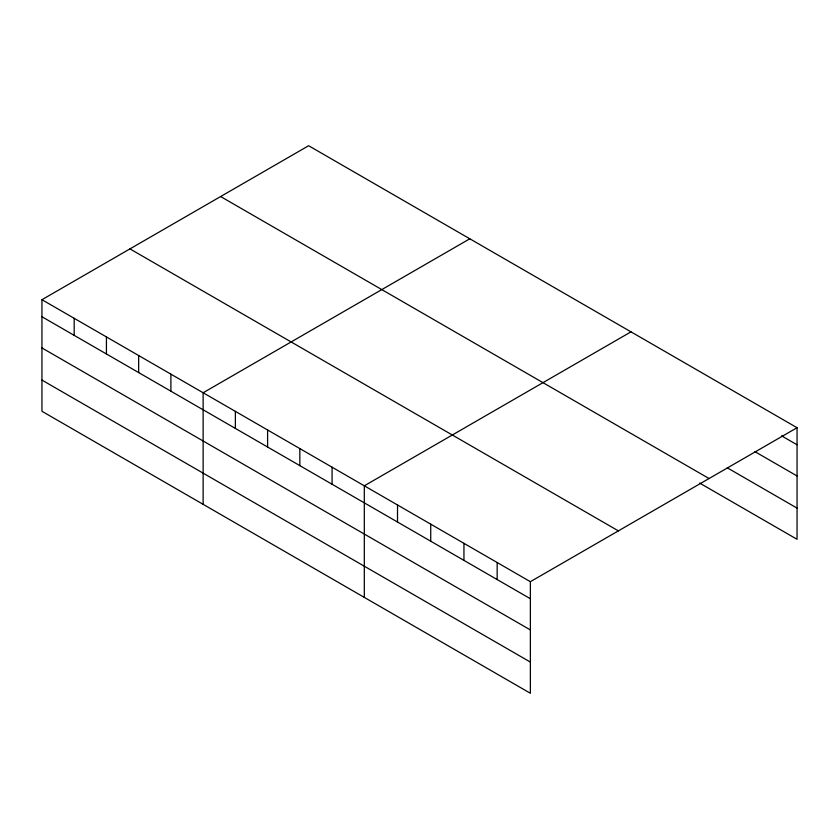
<?xml version="1.0" encoding="UTF-8"?>
<svg xmlns="http://www.w3.org/2000/svg" width="839" height="839" viewBox="0 0 839 839"><rect width="100%" height="100%" fill="white"/><g stroke="black" fill="none" stroke-linecap="round" stroke-linejoin="round"><path stroke-width="1.26" d="M41.95 299.701L530.374 581.689L530.374 693.266L41.95 411.278L41.95 299.701L308.626 145.734L797.05 427.722L797.05 539.299L699.621 483.054M469.809 238.79L203.132 392.757L203.132 504.333M630.991 331.845L364.315 485.812L364.315 597.389M530.374 581.689L797.05 427.722M781.549 435.819L797.05 444.775M754.985 451.676L797.05 475.965M727.308 467.837L797.05 508.109M220.626 196.546L709.049 478.534M129.951 248.889L618.374 530.877M41.95 316.743L530.374 598.731M41.95 347.944L530.374 629.932M41.95 380.088L530.374 662.076M497.16 562.508L497.16 579.56M463.946 543.336L463.946 560.389M430.732 524.165L430.732 541.207M397.518 504.984L397.518 522.036M332.076 467.197L332.076 484.25M299.838 448.592L299.838 465.635M267.599 429.977L267.599 447.03M235.371 411.362L235.371 428.414M170.894 374.142L170.894 391.194M138.655 355.526L138.655 372.579M106.427 336.921L106.427 353.974M74.189 318.306L74.189 335.359"/></g></svg>
